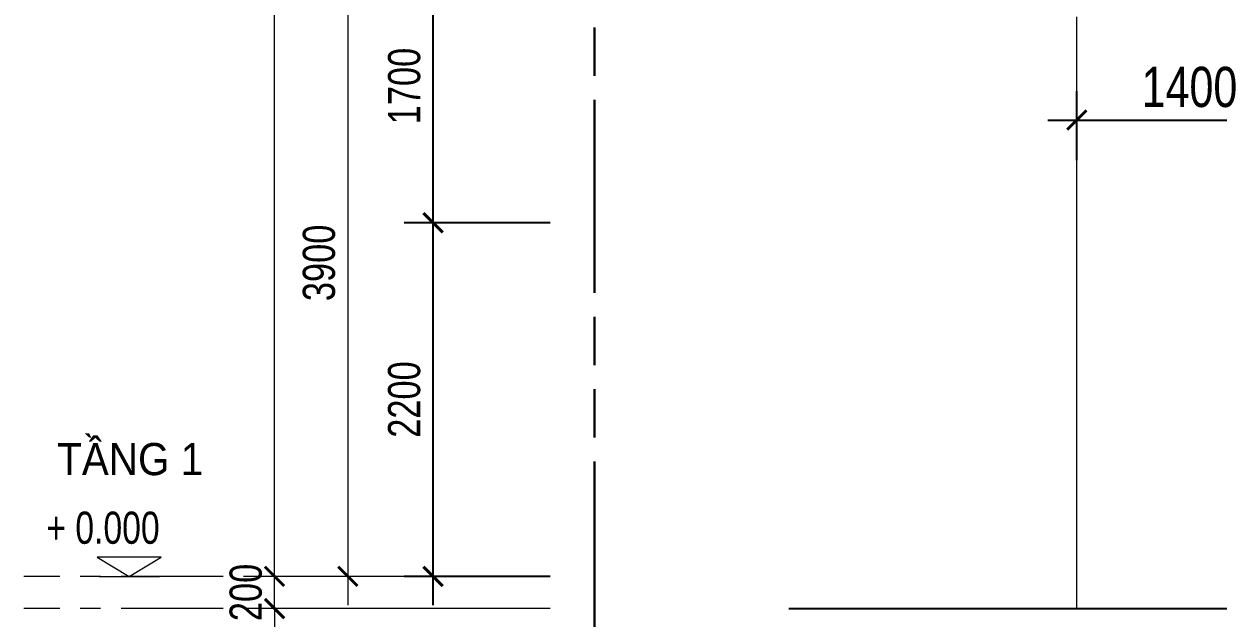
# Model space of a CAD drawing. Header units: millimetres. Extents: x -78046 to 260989, y -99288 to 158505.
# Drawn here: x 201544 to 208968, y -67141 to -63445 of the extents above; entities that cross this region are included whole.
import ezdxf

# ---------------------------------------------------------------- set-up
doc = ezdxf.new("R2010")
doc.units = ezdxf.units.MM
doc.header["$LTSCALE"] = 100
doc.header["$PDMODE"] = 98
doc.linetypes.add('ACAD_ISO09W100', pattern=[45, 24, -3, 6, -3, 6, -3])
doc.linetypes.add('CENTER', pattern=[50.8, 31.75, -6.35, 6.35, -6.35])
doc.layers.get('Defpoints').update_dxf_attribs({"lineweight": 13})
for name, color, linetype, lineweight in [('-CENTER', 143, 'CENTER', 13), ('-DIM', 9, 'Continuous', 13), ('-DOOR', 137, 'Continuous', 9), ('-KH', 143, 'Continuous', 13), ('-LINE1', 7, 'Continuous', 18), ('-TEXT', 7, 'Continuous', 15), ('ranh gioi lo dat', 240, 'ACAD_ISO09W100', 30)]:
    doc.layers.add(name, color=color, linetype=linetype, lineweight=lineweight)
doc.styles.add('1', font='arial.ttf')
doc.styles.add('AVANH', font='VHAVAN_2.TTF', dxfattribs={"width": 0.8})
doc.styles.add('X-5M-DH-TUM1$0$AVANTH', font='arial.ttf', dxfattribs={"width": 0.9})
doc.dimstyles.new('C_100A3', dxfattribs={"dimscale": 100, "dimtxt": 2.5, "dimasz": 1.2, "dimexe": 1.8, "dimexo": 0, "dimgap": 0.75, "dimtad": 1, "dimdec": 0, "dimzin": 0, "dimdsep": 46, "dimtxsty": 'AVANH', "dimblk": 'ARCHTICK', "dimcen": 0, "dimdle": 1.8, "dimclrd": 256, "dimclre": 256, "dimclrt": 7, "dimadec": 0, "dimazin": 0, "dimtfac": 0.0001, "dimtdec": 0, "dimtix": 1, "dimtmove": 2, "dimatfit": 3, "dimldrblk": 'ARCHTICK', "dimfxl": 1.8, "dimtolj": 1, "dimtzin": 0, "dimarcsym": 0})

# ---------------------------------------------------------------- blocks, each defined once
blk = doc.blocks.new('_ARCHTICK')
at = {"const_width": 0.15}
blk.add_lwpolyline([(-0.5, -0.5), (0.5, 0.5)], dxfattribs=at)
blk = doc.blocks.new('*D87')
at = {"layer": '-DIM', "lineweight": -2, "transparency": 16777216}
for p, q in [((-1874.2, 4280), (-1874.2, 20)), ((-1119.9, 4100), (-2054.2, 4100)), ((-1119.9, 200), (-2054.2, 200))]:
    blk.add_line(p, q, dxfattribs=at)
at = {"layer": 'Defpoints', "color": 0, "transparency": 16777216}
for p in [(-1119.9, 4100), (-1874.2, 200), (-1119.9, 200)]:
    blk.add_point(p, dxfattribs=at)
at = {"layer": '-DIM', "lineweight": -2, "transparency": 16777216, "xscale": 120, "yscale": 120, "zscale": 120}
for p, rotation in [((-1874.2, 4100), 90), ((-1874.2, 200), 270)]:
    blk.add_blockref('_ARCHTICK', p, dxfattribs=dict(at, rotation=rotation))
at = {"layer": '-DIM', "color": 7, "transparency": 16777216, "insert": (-2052.7, 2150), "char_height": 200, "attachment_point": 5, "rotation": 90, "style": 'AVANH'}
blk.add_mtext('\\A1;3900', dxfattribs=at)
blk = doc.blocks.new('*D91')
at = {"layer": '-DIM', "lineweight": -2, "transparency": 16777216}
for p, q in [((-2329.5, 200), (-2329.5, 320)), ((-1119.9, 200), (-2509.5, 200)), ((-2329.5, 0), (-2329.5, 200)), ((-1119.9, 0), (-2509.5, 0)), ((-2329.5, 0), (-2329.5, -120))]:
    blk.add_line(p, q, dxfattribs=at)
at = {"layer": 'Defpoints', "color": 0, "transparency": 16777216}
for p in [(-2329.5, 200), (-1119.9, 200), (-1119.9, 0)]:
    blk.add_point(p, dxfattribs=at)
at = {"layer": '-DIM', "lineweight": -2, "transparency": 16777216, "xscale": 120, "yscale": 120, "zscale": 120}
for p, rotation in [((-2329.5, 200), 270), ((-2329.5, 0), 90)]:
    blk.add_blockref('_ARCHTICK', p, dxfattribs=dict(at, rotation=rotation))
at = {"layer": '-DIM', "color": 7, "transparency": 16777216, "insert": (-2507.9, 100), "char_height": 200, "attachment_point": 5, "rotation": 90, "style": 'AVANH'}
blk.add_mtext('\\A1;200', dxfattribs=at)
blk = doc.blocks.new('*D92')
at = {"layer": '-DIM', "lineweight": -2, "transparency": 16777216}
for p, q in [((-2329.5, 20), (-2329.5, 14680)), ((-1119.9, 14500), (-2509.5, 14500)), ((-1119.9, 200), (-2509.5, 200))]:
    blk.add_line(p, q, dxfattribs=at)
at = {"layer": 'Defpoints', "color": 0, "transparency": 16777216}
for p in [(-2329.5, 14500), (-1119.9, 14500), (-1119.9, 200)]:
    blk.add_point(p, dxfattribs=at)
at = {"layer": '-DIM', "lineweight": -2, "transparency": 16777216, "xscale": 120, "yscale": 120, "zscale": 120}
for p, rotation in [((-2329.5, 14500), 90), ((-2329.5, 200), 270)]:
    blk.add_blockref('_ARCHTICK', p, dxfattribs=dict(at, rotation=rotation))
at = {"layer": '-DIM', "color": 7, "transparency": 16777216, "insert": (-2507.9, 7350), "char_height": 200, "attachment_point": 5, "rotation": 90, "style": 'AVANH'}
blk.add_mtext('\\A1;14300', dxfattribs=at)
blk = doc.blocks.new('cot')
at = {"layer": '-KH'}
blk.add_line((116899.3, -109063.7), (117274.3, -109063.7), dxfattribs=at)
blk.add_lwpolyline([(117285.6, -108943.7), (116888, -108943.7), (117086.8, -109063.7)], close=True, dxfattribs=at)
blk.add_solid([(117086.8, -109063.7), (117086.8, -108943.7), (117285.6, -108943.7), (117086.8, -109063.7)], dxfattribs=at)
blk = doc.blocks.new('*D211')
at = {"layer": 'Defpoints', "lineweight": -2, "transparency": 16777216}
for p, q in [((208089.5, -64293.1), (208089.5, -63863.1)), ((209489.9, -64293.1), (209489.9, -63863.1)), ((207909.5, -64043.1), (209669.9, -64043.1))]:
    blk.add_line(p, q, dxfattribs=at)
at = {"layer": 'Defpoints', "color": 0, "transparency": 16777216}
for p in [(209489.9, -64043.1), (208089.5, -64293.1), (209489.9, -64293.1)]:
    blk.add_point(p, dxfattribs=at)
at = {"layer": 'Defpoints', "lineweight": -2, "transparency": 16777216, "xscale": 120, "yscale": 120, "zscale": 120, "rotation": 180}
blk.add_blockref('_ARCHTICK', (208089.5, -64043.1), dxfattribs=at)
at = {"layer": 'Defpoints', "lineweight": -2, "transparency": 16777216, "xscale": 120, "yscale": 120, "zscale": 120}
blk.add_blockref('_ARCHTICK', (209489.9, -64043.1), dxfattribs=at)
at = {"layer": 'Defpoints', "color": 7, "transparency": 16777216, "insert": (208789.7, -63838.8), "char_height": 250, "attachment_point": 5, "style": 'AVANH'}
blk.add_mtext('\\A1;1400', dxfattribs=at)
blk = doc.blocks.new('*D538')
at = {"layer": '-DIM', "lineweight": -2, "transparency": 16777216}
for p, q in [((204087.3, -67061.6), (204087.3, -64501.6)), ((204815, -64681.6), (203907.3, -64681.6)), ((204815, -66881.6), (203907.3, -66881.6))]:
    blk.add_line(p, q, dxfattribs=at)
at = {"layer": 'Defpoints', "color": 0, "transparency": 16777216}
for p in [(204087.3, -64681.6), (204815, -64681.6), (204815, -66881.6)]:
    blk.add_point(p, dxfattribs=at)
at = {"layer": '-DIM', "lineweight": -2, "transparency": 16777216, "xscale": 120, "yscale": 120, "zscale": 120}
for p, rotation in [((204087.3, -64681.6), 90), ((204087.3, -66881.6), 270)]:
    blk.add_blockref('_ARCHTICK', p, dxfattribs=dict(at, rotation=rotation))
at = {"layer": '-DIM', "color": 7, "transparency": 16777216, "insert": (203908.9, -65781.6), "char_height": 200, "attachment_point": 5, "rotation": 90, "style": 'AVANH'}
blk.add_mtext('\\A1;2200', dxfattribs=at)
blk = doc.blocks.new('*D539')
at = {"layer": '-DIM', "lineweight": -2, "transparency": 16777216}
for p, q in [((204087.3, -64861.6), (204087.3, -62801.6)), ((204815, -62981.6), (203907.3, -62981.6)), ((204815, -64681.6), (203907.3, -64681.6))]:
    blk.add_line(p, q, dxfattribs=at)
at = {"layer": 'Defpoints', "color": 0, "transparency": 16777216}
for p in [(204087.3, -62981.6), (204815, -62981.6), (204815, -64681.6)]:
    blk.add_point(p, dxfattribs=at)
at = {"layer": '-DIM', "lineweight": -2, "transparency": 16777216, "xscale": 120, "yscale": 120, "zscale": 120}
for p, rotation in [((204087.3, -62981.6), 90), ((204087.3, -64681.6), 270)]:
    blk.add_blockref('_ARCHTICK', p, dxfattribs=dict(at, rotation=rotation))
at = {"layer": '-DIM', "color": 7, "transparency": 16777216, "insert": (203908.9, -63831.6), "char_height": 200, "attachment_point": 5, "rotation": 90, "style": 'AVANH'}
blk.add_mtext('\\A1;1700', dxfattribs=at)
blk = doc.blocks.new('ƯEQ')
at = {"layer": '-CENTER', "ltscale": 0.2}
for p, q in [((-616.7, 200), (-3887.9, 200)), ((-616.7, 0), (-3887.9, 0))]:
    blk.add_line(p, q, dxfattribs=at)
at = {"layer": '-CENTER'}
blk.add_blockref('cot', (-120320.2, 109263.7), dxfattribs=at)
at = {"layer": '-TEXT', "color": 2, "style": 'X-5M-DH-TUM1$0$AVANTH', "width": 0.9}
blk.add_text('TẦNG 1', height=200, dxfattribs=at).set_placement((-3681.2, 829.6))
at = {"layer": '-TEXT', "style": '1', "width": 0.75}
blk.add_text('+ 0.000', height=200, dxfattribs=at).set_placement((-3748.7, 402.8))
at = {"layer": '-DIM'}
for base, p1, p2, picture, middle in [((-2329.5, 14500), (-1119.9, 200), (-1119.9, 14500), '*D92', (-2507.9, 7350)), ((-1874.2, 200), (-1119.9, 4100), (-1119.9, 200), '*D87', (-2052.7, 2150)), ((-2329.5, 200), (-1119.9, 0), (-1119.9, 200), '*D91', (-2507.9, 100))]:
    dim = blk.add_linear_dim(base=base, p1=p1, p2=p2, angle=90, dimstyle='C_100A3', override={"dimtxt": 2}, dxfattribs=at)
    dim.commit()
    dim.dimension.update_dxf_attribs({"geometry": picture, "text_midpoint": middle})

msp = doc.modelspace()

# ---------------------------------------------------------------- linework, layer by layer
at = {"layer": '-LINE1', "color": 0, "lineweight": 20}
for p, q in [((208090.5, -67081.5), (208090.5, -63401.6)), ((216089.9, -67081.5), (208090.5, -67081.5))]:
    msp.add_line(p, q, dxfattribs=at)
at = {"color": 2}
msp.add_line((206298.6, -67081.5), (217614.3, -67081.5), dxfattribs=at)
at = {"layer": 'ranh gioi lo dat', "ltscale": 0.5}
msp.add_line((205090.5, -69617.1), (205090.5, -48568.4), dxfattribs=at)

# ---------------------------------------------------------------- block references
at = {"layer": '-DOOR', "color": 2}
msp.add_blockref('ƯEQ', (205431.7, -67081.6), dxfattribs=at)

# ---------------------------------------------------------------- dimensions: what is measured, and where the dimension line sits
at = {"layer": '-DIM'}
for base, p1, p2, picture, middle in [((204087.3, -62981.6), (204815, -64681.6), (204815, -62981.6), '*D539', (203908.9, -63831.6)), ((204087.3, -64681.6), (204815, -66881.6), (204815, -64681.6), '*D538', (203908.9, -65781.6))]:
    dim = msp.add_linear_dim(base=base, p1=p1, p2=p2, angle=90, dimstyle='C_100A3', override={"dimtxt": 2}, dxfattribs=at)
    dim.commit()
    dim.dimension.update_dxf_attribs({"geometry": picture, "text_midpoint": middle})
at = {"layer": 'Defpoints', "color": 2}
dim = msp.add_linear_dim(base=(209489.9, -64043.1), p1=(208089.5, -64293.1), p2=(209489.9, -64293.1), dimstyle='C_100A3', dxfattribs=at)
dim.commit()
dim.dimension.update_dxf_attribs({"geometry": '*D211', "text_midpoint": (208789.7, -63838.8)})

doc.saveas('drawing.dxf')
